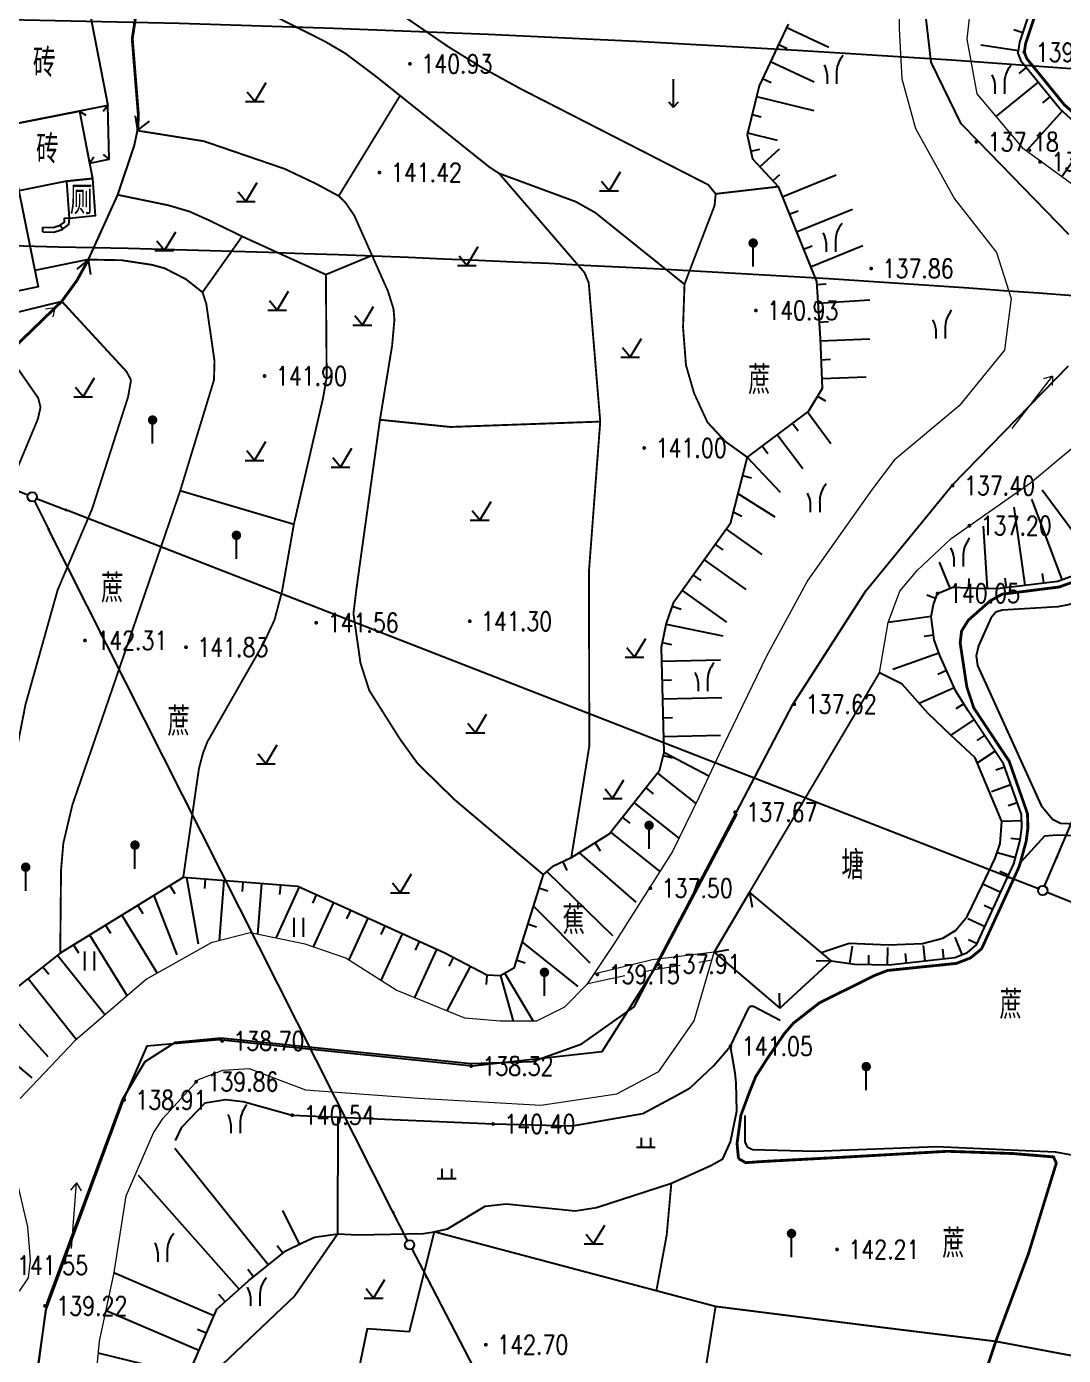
# Model space of a CAD drawing. Extents: x 529262 to 576451, y 2694391 to 2717535.
# Drawn here: x 567297.4 to 567352.4, y 2709343.5 to 2709414 of the extents above; entities that cross this region are included whole.
import ezdxf
from ezdxf.enums import TextEntityAlignment as Align
from ezdxf.xclip import XClip

# ---------------------------------------------------------------- set-up
doc = ezdxf.new("R2010")
doc.units = 0
doc.header["$XCLIPFRAME"] = 0
doc.linetypes.add('X3', pattern=[5, 4, -1])
doc.linetypes.add('X5', pattern=[3, 2, -1])
for name, color, linetype in [('DLDW', 8, 'Continuous'), ('DLSS', 4, 'Continuous'), ('DMTZ', 8, 'Continuous'), ('GCD', 8, 'Continuous'), ('GXYZ', 8, 'Continuous'), ('JMD', 8, 'Continuous'), ('PP-COM', 7, 'Continuous'), ('RD-中线', 40, 'Continuous'), ('RD-红线', 7, 'Continuous'), ('ZBTZ', 8, 'Continuous'), ('ZJ', 7, 'Continuous'), ('污水管径标注_W10-', 202, 'Continuous'), ('路名', 7, 'Continuous')]:
    doc.layers.add(name, color=color, linetype=linetype)
doc.layers.add('SXSS', color=5, linetype='Continuous', lineweight=0)
doc.styles.add('HZ', font='rs.shx', dxfattribs={"width": 0.8, "bigfont": 'hztxt.shx'})
doc.styles.add('宋体', font='', dxfattribs={"width": 0.75})
doc.styles.get('宋体').set_extended_font_data('SimSun')
doc.linetypes.add('10421', pattern='A,2,[150,AAA.SHX,S=0.5,R=0,X=0,Y=0.5],1e-11', length=2)
doc.linetypes.add('10422', pattern='A,0.75,[150,AAA.SHX,S=0.5,R=0,X=0,Y=0.5],1.5,[177,AAA.SHX,S=1,R=0,X=0,Y=0.4],0.75', length=3)
doc.linetypes.add('1161', pattern='A,0,[149,AAA.SHX,S=0.15,R=0,X=0,Y=0],-1.6', length=1.6)
doc.linetypes.add('842', pattern='A,1.6,[150,AAA.SHX,S=0.8,R=0,X=0,Y=0],1e-11', length=1.6)
doc.linetypes.add('8462', pattern='A,2,[157,AAA.SHX,S=1,R=0,X=0,Y=0.5],1e-09', length=2)

# ---------------------------------------------------------------- blocks, each defined once
blk = doc.blocks.new('A$C19FD0107')
at = {"layer": 'RD-中线', "color": 8, "linetype": 'Continuous'}
blk.add_lwpolyline([(-3086.581, 14893.647), (-3108.229, 14899.635, 0.000046), (-3108.317, 14899.659), (-3236.522, 14935.098, 0.007364), (-3240.798, 14936.212), (-3481.528, 14995.181, 0.065736), (-3741.789, 15023.648), (-4056.288, 15016.622, -0.003768), (-4058.096, 15016.595), (-4121.61, 15016.134, 0.002785), (-4122.947, 15016.117), (-4376.617, 15011.447), (-4572.915, 15005.069)], format="xyb", dxfattribs=at)
at = {"layer": 'RD-中线', "color": 8, "linetype": 'Continuous', "flags": 128}
for points in [[(-4490.734, 14139.438, 0), (-4490.29, 14139.417)], [(-3818.251, 14086.168, 0), (-3817.74, 14086.169)]]:
    blk.add_lwpolyline(points, format="xyb", dxfattribs=at)
at = {"layer": 'RD-红线', "color": 8}
for points in [[(-3506.428, 15013.223, 0.051126), (-3711.599, 15035.867)], [(-3589.616, 15003.329, 0.03012), (-3708.238, 15011.834)]]:
    blk.add_lwpolyline(points, format="xyb", dxfattribs=at)
blk = doc.blocks.new('gc123')
at = {"color": 8}
for p, q in [((0, 0), (1.2, 2)), ((-1, 0), (1, 0)), ((0, 0), (-0.8, 1))]:
    blk.add_line(p, q, dxfattribs=at)
blk = doc.blocks.new('gc246')
at = {"color": 8}
for p, q in [((-0.5, 1), (-0.5, 0)), ((0.5, 1), (0.5, 0))]:
    blk.add_line(p, q, dxfattribs=at)
for centre, radius, start, end in [((3.4, 1.11), 2.91, 139.3312, 182.0887), ((-2.94, 0.81), 2.45, 4.3743, 29.0242)]:
    blk.add_arc(centre, radius, start, end, dxfattribs=at)
blk = doc.blocks.new('gc165')
at = {"color": 8}
blk.add_line((0, 0), (0, 2), dxfattribs=at)
at = {"color": 8, "const_width": 0.5}
blk.add_lwpolyline([(-0.25, 2.5, 1), (0.25, 2.5, 1)], format="xyb", close=True, dxfattribs=at)
blk = doc.blocks.new('gc013c')
at = {"linetype": 'Continuous'}
blk.add_line((0.5, 0), (4, 0), dxfattribs=at)
at = {"linetype": 'Continuous', "const_width": 0.15, "flags": 128}
blk.add_lwpolyline([(3.775, 0, 1), (3.925, 0, 1)], format="xyb", close=True, dxfattribs=at)
blk = doc.blocks.new('gc170')
at = {"color": 8, "linetype": 'Continuous'}
blk.add_circle((0, 0), 0.5, dxfattribs=at)
blk = doc.blocks.new('gc086')
at = {"color": 8}
for p, q in [((0, 0), (7, 0)), ((7, 0), (6.18, 0.57)), ((7, 0), (6.18, -0.57))]:
    blk.add_line(p, q, dxfattribs=at)
blk = doc.blocks.new('gc119')
at = {"color": 8}
for p, q in [((-1, 0), (1, 0)), ((-0.5, 1), (-0.5, 0)), ((0.5, 1), (0.5, 0))]:
    blk.add_line(p, q, dxfattribs=at)
blk = doc.blocks.new('gc120')
at = {"color": 8}
for p, q in [((0, 0), (0, 3)), ((-0.5, 0.6), (0, 0)), ((0, 0), (0.5, 0.6))]:
    blk.add_line(p, q, dxfattribs=at)
blk = doc.blocks.new('GC200')
at = {"linetype": 'Continuous', "const_width": 0.2, "flags": 128}
blk.add_lwpolyline([(-0.1, 0, 1), (0.1, 0, 1)], format="xyb", close=True, dxfattribs=at)
blk = doc.blocks.new('gc037')
for p, q in [((0, 0), (-1.39, 0.8)), ((-1.39, -0.8), (0, 0))]:
    blk.add_line(p, q)
blk = doc.blocks.new('gc121')
at = {"color": 8}
for p, q in [((-0.5, -1), (-0.5, 1)), ((0.5, -1), (0.5, 1))]:
    blk.add_line(p, q, dxfattribs=at)

msp = doc.modelspace()

# ---------------------------------------------------------------- linework, layer by layer
at = {"color": 8, "linetype": 'Continuous', "flags": 128}
msp.add_lwpolyline([(567335.041, 2709372.224), (567330.759, 2709364.131), (567327.882, 2709359.588), (567321.035, 2709358.84), (567307.584, 2709360.223), (567303.752, 2709359.893), (567302.509, 2709357.028), (567298.39, 2709345.867), (567297.592, 2709339.87), (567298.55, 2709328.751), (567300.88, 2709319.227)], dxfattribs=at)
at = {"layer": 'DLDW', "linetype": 'Continuous', "elevation": 142.651, "flags": 128}
msp.add_lwpolyline([(567299.518, 2709405.782), (567300.879, 2709405.929), (567301.01, 2709403.948), (567299.649, 2709403.801)], close=True, dxfattribs=at)
at = {"layer": 'DLSS', "linetype": 'X3', "const_width": 0.15, "elevation": 142.24, "flags": 128}
for points in [[(567335.132, 2709353.926), (567335.056, 2709354.728), (567335.26, 2709356.226), (567335.711, 2709357.448), (567336.044, 2709358.273), (567336.636, 2709359.204), (567337.573, 2709360.571), (567338.049, 2709361.117), (567339.415, 2709362.187), (567342.357, 2709363.647), (567343.036, 2709363.91), (567346.687, 2709364.285), (567347.443, 2709364.578), (567348.025, 2709365.061), (567349.661, 2709368.634), (567350.032, 2709369.461), (567350.388, 2709370.766), (567350.481, 2709371.474), (567350.456, 2709372.235), (567349.484, 2709375.015), (567347.612, 2709377.832), (567347.24, 2709378.952), (567346.888, 2709381.28), (567346.962, 2709381.914), (567347.319, 2709382.491), (567348.491, 2709383.525), (567349.116, 2709383.87), (567352.14, 2709384.252), (567353.05, 2709384.583), (567353.931, 2709385.313), (567357.811, 2709388.701), (567358.804, 2709389.688), (567360.071, 2709392.096), (567360.873, 2709394.167), (567361.215, 2709395.321), (567361.227, 2709399.136), (567361.158, 2709400.323), (567360.804, 2709401.26), (567359.15, 2709404.586), (567358.589, 2709405.211), (567357.838, 2709405.835), (567353.313, 2709409.026), (567352.405, 2709409.839), (567350.429, 2709412.271), (567350.29, 2709412.618), (567350.36, 2709413.082), (567352.167, 2709418.511)], [(567335.132, 2709353.926), (567335.518, 2709353.714), (567336.456, 2709353.778), (567340.849, 2709354.012), (567346.199, 2709354.317), (567349.69, 2709354.198), (567351.838, 2709354.019), (567351.987, 2709353.691), (567350.511, 2709348.89), (567348.777, 2709344.234), (567347.426, 2709340.191), (567347.323, 2709338.699), (567347.47, 2709336.844), (567347.567, 2709336.56), (567351.448, 2709335.011), (567351.484, 2709334.649), (567351.832, 2709334.194), (567352.18, 2709333.272), (567351.678, 2709332.617), (567346.412, 2709328.934), (567346.2, 2709328.729), (567343.194, 2709321.194), (567342.297, 2709319.189), (567342.041, 2709318.273), (567341.974, 2709316.956), (567342.106, 2709313.714), (567342.339, 2709312.331), (567342.216, 2709311.591), (567341.694, 2709310.098), (567339.788, 2709306.903), (567337.744, 2709303.054), (567337.41, 2709302.454), (567336.764, 2709302.008), (567334.544, 2709299.275), (567332.073, 2709298.204), (567330.03, 2709297.377), (567329.683, 2709297.051), (567326.99, 2709294.1), (567326.043, 2709292.923), (567325.551, 2709291.978), (567325.413, 2709291.23), (567324.822, 2709288.709), (567324.72, 2709287.054), (567325.134, 2709284.437), (567327.045, 2709281.857), (567328.173, 2709280.977)]]:
    msp.add_lwpolyline(points, dxfattribs=at)
at = {"layer": 'DMTZ'}
for p, q in [((567337.689, 2709413.937, 143.906), (567339.931, 2709412.88, 143.906)), ((567349.975, 2709412.689, 142.24), (567347.98, 2709412.99, 142.24)), ((567336.837, 2709412.127, 143.906), (567339.142, 2709411.041, 143.906)), ((567351.017, 2709411.036, 142.24), (567348.789, 2709409.226, 142.24)), ((567336.091, 2709410.28, 143.906), (567339.133, 2709409.526, 143.906)), ((567352.298, 2709409.502, 142.24), (567350.402, 2709407.384, 142.24)), ((567353.854, 2709408.251, 142.24), (567352.277, 2709406.014, 142.24)), ((567337.453, 2709404.951, 143.906), (567340.32, 2709406.108, 143.906)), ((567338.202, 2709403.096, 143.906), (567341.178, 2709404.298, 143.906)), ((567338.95, 2709401.242, 143.906), (567341.719, 2709402.359, 143.906)), ((567339.339, 2709399.306, 143.906), (567342.095, 2709399.479, 143.906)), ((567339.463, 2709397.309, 143.906), (567342.095, 2709397.418, 143.906)), ((567339.546, 2709395.311, 143.906), (567341.904, 2709395.409, 143.906)), ((567338.793, 2709393.537, 143.906), (567340.037, 2709391.872, 143.906)), ((567337.191, 2709392.34, 143.906), (567338.54, 2709390.534, 143.906)), ((567353.941, 2709385.75, 142.24), (567351.239, 2709389.395, 142.24)), ((567352.3, 2709384.653, 142.24), (567350.68, 2709388.907, 142.24)), ((567350.329, 2709384.348, 142.24), (567349.749, 2709388.488, 142.24)), ((567334.48, 2709387.323, 143.906), (567336.364, 2709385.976, 143.906)), ((567348.339, 2709384.179, 142.24), (567348.119, 2709387.487, 142.24)), ((567333.316, 2709385.696, 143.906), (567335.529, 2709384.114, 143.906)), ((567346.353, 2709384.182, 142.24), (567345.793, 2709385.562, 142.24)), ((567332.153, 2709384.069, 143.906), (567334.496, 2709382.393, 143.906)), ((567331.293, 2709382.287, 143.906), (567334.309, 2709381.667, 143.906)), ((567345.342, 2709382.682, 142.24), (567343.07, 2709382.373, 142.24)), ((567331.056, 2709380.313, 143.906), (567334.172, 2709380.392, 143.906)), ((567345.761, 2709380.736, 142.24), (567343.318, 2709379.878, 142.24)), ((567346.569, 2709378.907, 142.24), (567344.716, 2709378.077, 142.24)), ((567331.107, 2709378.313, 143.906), (567334.247, 2709378.393, 143.906)), ((567347.634, 2709377.217, 142.24), (567346.401, 2709376.398, 142.24)), ((567331.158, 2709376.314, 143.906), (567334.174, 2709376.391, 143.906)), ((567348.74, 2709375.551, 142.24), (567347.808, 2709374.932, 142.24)), ((567330.845, 2709374.375, 143.906), (567332.869, 2709372.764, 143.906)), ((567349.583, 2709373.754, 142.24), (567348.552, 2709373.393, 142.24)), ((567329.599, 2709372.811, 143.906), (567331.972, 2709370.922, 143.906)), ((567350.146, 2709371.848, 142.24), (567349.096, 2709371.813, 142.24)), ((567328.354, 2709371.246, 143.906), (567330.965, 2709369.167, 143.906)), ((567326.689, 2709370.148, 143.906), (567329.692, 2709367.541, 143.906)), ((567349.814, 2709369.888, 142.24), (567348.85, 2709370.151, 142.24)), ((567307.849, 2709368.677, 143.906), (567307.599, 2709365.489, 143.906)), ((567309.843, 2709368.521, 143.906), (567309.631, 2709365.822, 143.906)), ((567311.83, 2709368.341, 143.906), (567310.595, 2709365.627, 143.906)), ((567349.038, 2709368.049, 142.24), (567348.129, 2709368.465, 142.24)), ((567313.651, 2709367.513, 143.906), (567312.583, 2709365.165, 143.906)), ((567302.423, 2709366.839, 143.906), (567304.311, 2709363.77, 143.906)), ((567315.471, 2709366.685, 143.906), (567314.465, 2709364.472, 143.906)), ((567348.206, 2709366.23, 142.24), (567347.296, 2709366.647, 142.24)), ((567300.72, 2709365.792, 143.906), (567302.709, 2709362.556, 143.906)), ((567317.292, 2709365.856, 143.906), (567316.167, 2709363.385, 143.906)), ((567323.649, 2709365.422, 143.906), (567326.617, 2709363.062, 143.906)), ((567346.993, 2709364.749, 142.24), (567346.631, 2709365.681, 142.24)), ((567299.028, 2709364.727, 143.906), (567301.541, 2709361.548, 143.906)), ((567319.112, 2709365.028, 143.906), (567317.948, 2709362.469, 143.906)), ((567345.03, 2709364.427, 142.24), (567344.941, 2709365.239, 142.24)), ((567320.897, 2709364.127, 143.906), (567319.667, 2709361.768, 143.906)), ((567297.459, 2709363.487, 143.906), (567300.025, 2709360.24, 143.906)), ((567322.745, 2709363.756, 143.906), (567324.238, 2709361.227, 143.906)), ((567310.199, 2709348.287), (567305.24, 2709354.458)), ((567308.661, 2709347.01), (567303.309, 2709353.041)), ((567311.852, 2709349.392), (567310.973, 2709351.18)), ((567307.305, 2709345.581), (567302.046, 2709347.847)), ((567306.513, 2709343.744), (567301.606, 2709345.859)), ((567306.022, 2709342.431), (567301.182, 2709343.609))]:
    msp.add_line(p, q, dxfattribs=at)
at = {"layer": 'DMTZ', "linetype": 'Continuous'}
for p, q in [((567350.211, 2709413.657, 142.24), (567349.737, 2709413.815, 142.24)), ((567337.263, 2709413.032, 143.906), (567337.715, 2709412.819, 143.906)), ((567350.386, 2709411.812, 142.24), (567349.998, 2709411.497, 142.24)), ((567336.411, 2709411.223, 143.906), (567336.863, 2709411.01, 143.906)), ((567351.648, 2709410.26, 142.24), (567351.26, 2709409.944, 142.24)), ((567335.851, 2709409.309, 143.906), (567336.336, 2709409.189, 143.906)), ((567335.61, 2709408.339, 143.906), (567337.189, 2709407.948, 143.906)), ((567335.779, 2709407.364, 143.906), (567336.267, 2709407.474, 143.906)), ((567336.272, 2709406.532, 143.906), (567337.307, 2709407.488, 143.906)), ((567336.951, 2709405.797, 143.906), (567337.318, 2709406.137, 143.906)), ((567337.827, 2709404.024, 143.906), (567338.291, 2709404.211, 143.906)), ((567338.576, 2709402.169, 143.906), (567339.04, 2709402.356, 143.906)), ((567339.276, 2709400.304, 143.906), (567339.775, 2709400.335, 143.906)), ((567339.402, 2709398.308, 143.906), (567339.901, 2709398.339, 143.906)), ((567339.504, 2709396.31, 143.906), (567340.004, 2709396.331, 143.906)), ((567339.326, 2709394.379, 143.906), (567339.754, 2709394.121, 143.906)), ((567337.992, 2709392.939, 143.906), (567338.291, 2709392.538, 143.906)), ((567336.39, 2709391.742, 143.906), (567336.689, 2709391.341, 143.906)), ((567335.589, 2709391.143, 143.906), (567337.337, 2709389.286, 143.906)), ((567335.341, 2709390.174, 143.906), (567335.825, 2709390.05, 143.906)), ((567335.093, 2709389.206, 143.906), (567337.062, 2709387.98, 143.906)), ((567334.845, 2709388.237, 143.906), (567335.315, 2709388.004, 143.906)), ((567333.898, 2709386.509, 143.906), (567334.305, 2709386.218, 143.906)), ((567332.735, 2709384.882, 143.906), (567333.142, 2709384.591, 143.906)), ((567347.34, 2709384.21, 142.24), (567347.361, 2709384.709, 142.24)), ((567349.337, 2709384.223, 142.24), (567349.274, 2709384.719, 142.24)), ((567351.321, 2709384.473, 142.24), (567351.258, 2709384.97, 142.24)), ((567345.588, 2709383.647, 142.24), (567345.121, 2709383.824, 142.24)), ((567331.614, 2709383.233, 143.906), (567332.087, 2709383.07, 143.906)), ((567345.477, 2709381.691, 142.24), (567344.982, 2709381.624, 142.24)), ((567331.092, 2709381.307, 143.906), (567331.581, 2709381.206, 143.906)), ((567346.16, 2709379.82, 142.24), (567345.704, 2709379.616, 142.24)), ((567331.082, 2709379.313, 143.906), (567331.582, 2709379.326, 143.906)), ((567347.085, 2709378.053, 142.24), (567346.665, 2709377.781, 142.24)), ((567331.133, 2709377.314, 143.906), (567331.633, 2709377.326, 143.906)), ((567348.187, 2709376.384, 142.24), (567347.771, 2709376.107, 142.24)), ((567331.141, 2709375.319, 143.906), (567331.626, 2709375.197, 143.906)), ((567349.253, 2709374.698, 142.24), (567348.781, 2709374.533, 142.24)), ((567330.222, 2709373.593, 143.906), (567330.613, 2709373.282, 143.906)), ((567349.913, 2709372.81, 142.24), (567349.441, 2709372.645, 142.24)), ((567328.977, 2709372.028, 143.906), (567329.368, 2709371.717, 143.906)), ((567350.074, 2709370.854, 142.24), (567349.578, 2709370.919, 142.24)), ((567327.534, 2709370.683, 143.906), (567327.801, 2709370.261, 143.906)), ((567325.814, 2709369.668, 143.906), (567326.026, 2709369.215, 143.906)), ((567305.855, 2709368.834, 143.906), (567306.488, 2709365.316, 143.906)), ((567324.961, 2709369.161, 143.906), (567328.446, 2709365.772, 143.906)), ((567349.453, 2709368.959, 142.24), (567348.997, 2709369.163, 142.24)), ((567304.979, 2709368.411, 143.906), (567305.241, 2709367.985, 143.906)), ((567306.852, 2709368.756, 143.906), (567306.813, 2709368.257, 143.906)), ((567308.846, 2709368.599, 143.906), (567308.807, 2709368.101, 143.906)), ((567310.84, 2709368.443, 143.906), (567310.8, 2709367.944, 143.906)), ((567324.545, 2709368.285, 143.906), (567325.022, 2709368.136, 143.906)), ((567303.275, 2709367.363, 143.906), (567303.537, 2709366.937, 143.906)), ((567304.127, 2709367.887, 143.906), (567305.341, 2709364.743, 143.906)), ((567312.741, 2709367.927, 143.906), (567312.534, 2709367.472, 143.906)), ((567314.561, 2709367.099, 143.906), (567314.354, 2709366.644, 143.906)), ((567324.246, 2709367.331, 143.906), (567327.247, 2709364.322, 143.906)), ((567348.622, 2709367.139, 142.24), (567348.167, 2709367.348, 142.24)), ((567301.571, 2709366.316, 143.906), (567301.833, 2709365.89, 143.906)), ((567316.381, 2709366.27, 143.906), (567316.174, 2709365.815, 143.906)), ((567323.948, 2709366.376, 143.906), (567324.425, 2709366.227, 143.906)), ((567299.868, 2709365.268, 143.906), (567300.13, 2709364.842, 143.906)), ((567318.202, 2709365.442, 143.906), (567317.995, 2709364.987, 143.906)), ((567347.789, 2709365.321, 142.24), (567347.335, 2709365.529, 142.24)), ((567320.01, 2709364.589, 143.906), (567319.779, 2709364.146, 143.906)), ((567341.045, 2709364.272, 142.24), (567341.176, 2709365.196, 142.24)), ((567342.042, 2709364.229, 142.24), (567342.048, 2709364.729, 142.24)), ((567343.042, 2709364.217, 142.24), (567343.053, 2709365.134, 142.24)), ((567344.036, 2709364.317, 142.24), (567343.982, 2709364.814, 142.24)), ((567346.024, 2709364.536, 142.24), (567345.97, 2709365.033, 142.24)), ((567298.243, 2709364.107, 143.906), (567298.553, 2709363.715, 143.906)), ((567323.35, 2709364.468, 143.906), (567323.827, 2709364.318, 143.906)), ((567321.784, 2709363.666, 143.906), (567321.752, 2709363.167, 143.906)), ((567295.89, 2709362.247, 143.906), (567298.513, 2709359.347, 143.906)), ((567294.464, 2709360.906, 143.906), (567297.655, 2709358.211, 143.906)), ((567310.978, 2709348.914), (567310.665, 2709349.303)), ((567309.419, 2709347.661), (567309.106, 2709348.051)), ((567307.913, 2709346.346), (567307.581, 2709346.72)), ((567306.909, 2709344.663), (567306.45, 2709344.861))]:
    msp.add_line(p, q, dxfattribs=at)
at = {"layer": 'DMTZ', "linetype": 'Continuous', "flags": 128}
for points, elevation in [([(567353.112, 2709408.773), (567352.171, 2709409.616), (567350.148, 2709412.106), (567349.958, 2709412.579), (567350.045, 2709413.157), (567352.012, 2709419.043)], 142.24), ([(567337.768, 2709414.103), (567336.23, 2709410.84), (567335.584, 2709408.232), (567335.869, 2709406.968), (567337.236, 2709405.489), (567339.267, 2709400.458), (567339.458, 2709397.427), (567339.568, 2709394.78), (567338.839, 2709393.572), (567335.589, 2709391.143), (567334.684, 2709387.608), (567331.668, 2709383.391), (567331.302, 2709382.329), (567331.038, 2709381.044), (567331.18, 2709375.472), (567330.932, 2709374.485), (567328.286, 2709371.16), (567326.262, 2709369.877), (567325.256, 2709369.406), (567324.77, 2709369.002), (567323.214, 2709364.033), (567322.513, 2709363.619), (567321.781, 2709363.666), (567319.563, 2709364.823), (567311.767, 2709368.37), (567305.688, 2709368.847), (567299.166, 2709364.836), (567294.562, 2709361.197)], 143.906), ([(567340.054, 2709364.413), (567341.287, 2709364.238), (567343.126, 2709364.217), (567346.611, 2709364.601), (567347.277, 2709364.859), (567347.762, 2709365.262), (567349.367, 2709368.767), (567349.728, 2709369.57), (567350.071, 2709370.829), (567350.158, 2709371.49), (567350.135, 2709372.175), (567349.193, 2709374.87), (567347.319, 2709377.69), (567346.652, 2709378.723), (567345.802, 2709380.619), (567345.51, 2709381.451), (567345.341, 2709382.693), (567345.466, 2709383.324), (567345.689, 2709383.912), (567346.507, 2709384.244), (567348.105, 2709384.178), (567349.014, 2709384.182), (567352.064, 2709384.567), (567352.887, 2709384.867)], 142.24)]:
    msp.add_lwpolyline(points, dxfattribs=dict(at, elevation=elevation))
at = {"layer": 'DMTZ', "linetype": '10422', "flags": 128}
for points, elevation in [([(567354.315, 2709383.749), (567352.612, 2709383.304), (567352.063, 2709383.207), (567349.111, 2709383.03), (567348.787, 2709382.917), (567348.52, 2709382.607), (567347.868, 2709381.137), (567347.744, 2709380.595), (567347.807, 2709380.091), (567351.181, 2709372.668), (567351.784, 2709371.93), (567352.213, 2709371.728), (567355.971, 2709371.561), (567358.333, 2709371.479), (567361.266, 2709371.44), (567362.134, 2709371.304), (567364.998, 2709370.693)], 141.965), ([(567339.509, 2709364.871), (567341.008, 2709365.363), (567343.079, 2709365.269), (567344.899, 2709365.346), (567345.975, 2709365.628), (567346.641, 2709366.038), (567347.256, 2709366.781), (567348.06, 2709368.409), (567348.737, 2709369.872), (567349.011, 2709370.641), (567349.096, 2709371.813), (567347.687, 2709375.183), (567346.401, 2709376.398), (567345.182, 2709377.55), (567343.812, 2709379.099), (567342.608, 2709379.703)], 138.531), ([(567345.641, 2709354.571), (567351.922, 2709354.282), (567356.889, 2709353.376), (567358.067, 2709353.352), (567358.607, 2709353.72), (567361.323, 2709356.398)], 142.347)]:
    msp.add_lwpolyline(points, dxfattribs=dict(at, elevation=elevation))
at = {"layer": 'DMTZ', "linetype": '10421', "flags": 128}
for points, elevation in [([(567364.998, 2709370.037), (567362.017, 2709370.674), (567361.212, 2709370.8), (567358.317, 2709370.838), (567355.946, 2709370.921), (567352.057, 2709371.093), (567351.351, 2709371.04), (567350.079, 2709369.634)], 141.965), ([(567331.572, 2709352.629), (567333.664, 2709353.562), (567334.307, 2709353.914), (567334.706, 2709354.82), (567335.041, 2709356.444), (567335.004, 2709357.941), (567334.949, 2709358.464), (567334.707, 2709359.892), (567335.676, 2709361.928), (567335.753, 2709362.012), (567335.921, 2709362.02), (567337.337, 2709361.265)], 142.24), ([(567335.477, 2709356.21), (567335.46, 2709354.819), (567335.596, 2709354.557), (567335.884, 2709354.421), (567339.18, 2709354.328), (567345.641, 2709354.571)], 142.347), ([(567326.468, 2709351.153), (567327.603, 2709351.331), (567331.572, 2709352.629)], 142.347)]:
    msp.add_lwpolyline(points, dxfattribs=dict(at, elevation=elevation))
for points in [[(567305.283, 2709354.89), (567305.608, 2709355.605), (567306.851, 2709356.886), (567307.925, 2709357.06), (567308.87, 2709356.964), (567311.47, 2709356.234), (567322.117, 2709355.767), (567326.338, 2709355.676), (567330.058, 2709356.325), (567331.776, 2709357.249), (567332.564, 2709357.69), (567333.817, 2709358.875), (567334.707, 2709359.892)], [(567312.024, 2709349.476), (567312.645, 2709349.76), (567313.893, 2709349.941), (567314.946, 2709349.882), (567318.425, 2709349.962), (567318.995, 2709350.051), (567319.694, 2709350.203), (567321.695, 2709351.401), (567322.815, 2709351.531), (567326.468, 2709351.153)]]:
    msp.add_lwpolyline(points, dxfattribs=at)
at = {"layer": 'DMTZ', "linetype": 'Continuous', "flags": 128}
msp.add_lwpolyline([(567306.118, 2709342.826), (567307.463, 2709345.947), (567309.15, 2709347.444), (567311.132, 2709349.037), (567312.024, 2709349.476)], dxfattribs=at)
at = {"layer": 'GXYZ', "linetype": 'Continuous'}
for p, q in [((567352.048, 2709369.991), (567362.278, 2709394.181)), ((567349.405, 2709368.875), (567299.543, 2709388.311)), ((567316.791, 2709351.144), (567298.58, 2709387.251)), ((567318.615, 2709347.584), (567338.597, 2709309.169))]:
    msp.add_line(p, q, dxfattribs=at)
at = {"layer": 'JMD', "linetype": 'Continuous'}
for p, q in [((567301.687, 2709409.79), (567301.436, 2709409.478)), ((567300.183, 2709409.497), (567300.515, 2709409.273)), ((567300.72, 2709406.743), (567300.943, 2709407.074)), ((567301.763, 2709406.946), (567301.451, 2709407.196)), ((567298.237, 2709403.089), (567298.242, 2709403.339)), ((567299.301, 2709403.238, 142.651), (567299.152, 2709403.439, 142.651)), ((567299.649, 2709403.801), (567299.399, 2709403.818)), ((567335.717, 2709368.064), (567335.851, 2709367.275)), ((567333.837, 2709364.889), (567334.626, 2709365.02)), ((567340.054, 2709364.413), (567339.255, 2709364.396)), ((567337.326, 2709361.911), (567337.311, 2709362.711))]:
    msp.add_line(p, q, dxfattribs=at)
at = {"layer": 'JMD', "linetype": 'Continuous', "flags": 128}
for points, elevation in [([(567296.312, 2709408.742), (567295.073, 2709414.927), (567300.493, 2709416.008), (567301.687, 2709409.79)], 141.836), ([(567300.72, 2709406.743), (567301.763, 2709406.946), (567301.687, 2709409.79), (567300.183, 2709409.497)], 141.399), ([(567300.879, 2709405.929), (567299.518, 2709405.782), (567296.97, 2709405.269), (567296.513, 2709407.539), (567296.312, 2709408.742), (567300.183, 2709409.497)], 142.464), ([(567288.555, 2709405.889), (567296.513, 2709407.539), (567297.997, 2709400.167), (567290.039, 2709398.517)], 142.928), ([(567337.326, 2709361.911), (567340.054, 2709364.413), (567335.717, 2709368.064), (567333.837, 2709364.889)], 141.295)]:
    msp.add_lwpolyline(points, close=True, dxfattribs=dict(at, elevation=elevation))
at = {"layer": 'JMD', "linetype": 'Continuous', "elevation": 142.651, "flags": 128}
for points in [[(567298.237, 2709403.089), (567298.834, 2709403.077), (567299.276, 2709403.219), (567299.626, 2709403.479), (567299.649, 2709403.801)], [(567298.242, 2709403.339), (567298.797, 2709403.327), (567299.16, 2709403.445), (567299.385, 2709403.611), (567299.399, 2709403.818)]]:
    msp.add_lwpolyline(points, dxfattribs=at)
at = {"layer": 'SXSS', "color": 8, "linetype": 'Continuous', "const_width": 0.15, "elevation": 142.714, "flags": 128}
for points in [[(567303.27, 2709408.461), (567303.31, 2709409.277), (567302.985, 2709413.329), (567303.181, 2709414.628), (567303.768, 2709416.753), (567305.886, 2709424.952), (567305.746, 2709427.917)], [(567286.359, 2709391.786), (567290.451, 2709392.751), (567292.217, 2709393.383), (567293.231, 2709393.939), (567296.369, 2709396.619), (567299.246, 2709399.405), (567300.052, 2709400.516), (567300.659, 2709401.62)]]:
    msp.add_lwpolyline(points, dxfattribs=at)
at = {"layer": 'SXSS', "color": 8, "linetype": 'Continuous', "flags": 128}
for points, elevation in [([(567343.143, 2709419.254), (567343.447, 2709417.823), (567343.649, 2709416.234), (567343.649, 2709413.866), (567343.795, 2709411.204), (567344.523, 2709408.578), (567346.593, 2709404.845), (567348.808, 2709401.999), (567349.6, 2709399.548), (567349.242, 2709396.814), (567346.826, 2709393.864), (567343.395, 2709390.988), (567342.185, 2709389.395), (567338.802, 2709384.614), (567336.626, 2709380.584), (567334.084, 2709375.349)], 136.965), ([(567342.608, 2709379.703), (567343.07, 2709382.373), (567343.685, 2709384.036), (567344.614, 2709385.129), (567346.417, 2709386.822), (567350.625, 2709389.772), (567354.677, 2709393.18), (567356.767, 2709395.465), (567357.482, 2709398.281), (567357.496, 2709400.6), (567356.684, 2709402.283), (567354.157, 2709404.641), (567350.245, 2709407.499), (567347.796, 2709410.405), (567347.261, 2709413.31), (567347.72, 2709417.44), (567348.126, 2709419.386)], 138.531)]:
    msp.add_lwpolyline(points, dxfattribs=dict(at, elevation=elevation))
at = {"layer": 'SXSS', "color": 8, "linetype": '8462', "const_width": 0.1, "elevation": 140.02, "flags": 128}
msp.add_lwpolyline([(567335.717, 2709368.064), (567342.608, 2709379.703)], dxfattribs=at)
at = {"layer": 'SXSS', "color": 8, "linetype": 'Continuous', "flags": 128}
for points in [[(567334.084, 2709375.349), (567333.043, 2709373.121), (567331.632, 2709370.224), (567328.58, 2709365.386), (567327.094, 2709363.158), (567325.905, 2709361.969), (567324.419, 2709361.227), (567322.487, 2709361.227), (567320.629, 2709361.375), (567316.988, 2709362.861), (567314.313, 2709364.569), (567312.158, 2709365.311), (567309.242, 2709365.9), (567307.162, 2709365.38), (567303.744, 2709363.449), (567299.944, 2709360.17), (567297.046, 2709357.125)], [(567302.032, 2709347.892), (567302.656, 2709351.957), (567304.118, 2709355.298), (567304.627, 2709356.082), (567306.501, 2709358.128), (567307.783, 2709358.629), (567309.181, 2709358.71), (567312.171, 2709357.585), (567318.169, 2709357.134), (567324.652, 2709356.762), (567328.676, 2709357.358), (567330.911, 2709358.549), (567332.774, 2709361.231), (567333.837, 2709364.889)], [(567296.408, 2709354.679), (567297.435, 2709350.311), (567297.566, 2709348.559), (567297.463, 2709347.61), (567296.983, 2709346.895)], [(567313.034, 2709286.901), (567314.978, 2709289.978), (567317.08, 2709293.511), (567317.663, 2709295.419), (567317.678, 2709297.845), (567317.138, 2709299.375), (567316.257, 2709300.684), (567312.808, 2709304.971), (567308.846, 2709310.649), (567306.628, 2709314.075), (567304.713, 2709317.986), (567303.335, 2709321.097), (567301.683, 2709325.386), (567300.878, 2709328.744), (567300.192, 2709333.951), (567300.782, 2709339.328), (567301.242, 2709344.247), (567302.032, 2709347.892)]]:
    msp.add_lwpolyline(points, dxfattribs=at)
at = {"layer": 'SXSS', "color": 8, "linetype": '842', "flags": 128}
msp.add_lwpolyline([(567333.837, 2709364.889), (567330.548, 2709364.48), (567327.462, 2709363.71)], dxfattribs=at)
at = {"layer": 'SXSS', "color": 8, "linetype": 'X5', "flags": 128}
msp.add_lwpolyline([(567327.14, 2709363.227), (567330.492, 2709363.925), (567333.716, 2709364.473)], dxfattribs=at)
at = {"layer": 'ZBTZ', "linetype": 'Continuous', "const_width": 0.1, "flags": 128}
for points, elevation in [([(567335.589, 2709391.143), (567334.442, 2709391.966), (567333.487, 2709392.987), (567332.777, 2709394.531), (567332.348, 2709396.017), (567332.192, 2709398.032), (567332.27, 2709400.308), (567332.628, 2709401.263), (567333.862, 2709404.477), (567333.923, 2709405.107), (567333.529, 2709405.587), (567323.567, 2709410.686), (567321.5, 2709411.825), (567319.743, 2709412.912), (567316.018, 2709415.467), (567314.574, 2709416.657), (567313.4, 2709418.068), (567311.399, 2709420.94), (567311.218, 2709421.398), (567311.2, 2709422.042), (567311.516, 2709422.857)], 140.571), ([(567303.768, 2709416.753), (567303.768, 2709416.753), (567306.173, 2709416.308), (567307.794, 2709415.782), (567309.195, 2709415.208), (567313.226, 2709413.179), (567314.301, 2709412.546), (567315.955, 2709411.3), (567321.936, 2709406.517), (567322.434, 2709406.194), (567326.511, 2709404.687), (567327.539, 2709404.108), (567332.27, 2709400.308)], 142.445), ([(567317.186, 2709410.315), (567313.931, 2709404.994)], 141.607), ([(567303.27, 2709408.461), (567306.786, 2709407.9), (567311.076, 2709406.43), (567312.729, 2709405.644), (567313.931, 2709404.994), (567314.306, 2709404.619), (567314.761, 2709403.953), (567316.549, 2709399.929), (567316.84, 2709398.997)], 141.614), ([(567322.434, 2709406.194), (567326.968, 2709400.926), (567327.19, 2709400.394), (567327.801, 2709393.026), (567327.202, 2709385.078), (567327.222, 2709375.816), (567327.222, 2709375.816), (567327.222, 2709375.816), (567327.222, 2709375.816), (567326.262, 2709369.877)], 141.486), ([(567333.923, 2709405.107), (567337.236, 2709405.489)], 141.013), ([(567308.811, 2709402.85), (567307.037, 2709403.714), (567306.018, 2709404.169), (567304.902, 2709404.5), (567302.211, 2709405.056)], 142.225), ([(567299.166, 2709364.836), (567299.208, 2709369.241), (567299.329, 2709370.656), (567299.806, 2709372.683), (567301.885, 2709378.725), (567305.528, 2709389.359), (567307.318, 2709395.231), (567307.347, 2709396.24), (567306.907, 2709399.29), (567306.71, 2709399.885), (567308.811, 2709402.85), (567313.252, 2709400.824)], 142.559), ([(567306.71, 2709399.885), (567305.834, 2709400.575), (567304.718, 2709401.152), (567304.044, 2709401.339), (567302.426, 2709401.586), (567300.659, 2709401.62)], 142.362), ([(567313.252, 2709400.824), (567315.655, 2709401.821)], 142.078), ([(567305.688, 2709368.847), (567306.52, 2709374.62), (567306.734, 2709375.433), (567306.966, 2709376.036), (567309.955, 2709381.278), (567310.527, 2709382.501), (567310.926, 2709384.016), (567311.554, 2709387.579), (567313.098, 2709394.257), (567313.294, 2709395.365), (567313.252, 2709400.824)], 142.107), ([(567302.92, 2709395.226), (567302.686, 2709395.671), (567299.246, 2709399.405)], 142.289), ([(567316.84, 2709398.997), (567316.887, 2709398.427), (567316.765, 2709397.062), (567316.12, 2709393.123)], 141.64), ([(567296.369, 2709396.619), (567296.369, 2709396.619), (567297.996, 2709394.281), (567298.121, 2709393.784), (567297.977, 2709393.157), (567296.674, 2709390.029), (567294.462, 2709386.817), (567293.605, 2709385.286), (567292.532, 2709382.904), (567290.492, 2709378.274), (567289.473, 2709375.176), (567288.957, 2709373.4), (567288.528, 2709365.633), (567287.98, 2709363.574), (567283.906, 2709352.797)], 142.239), ([(567302.92, 2709395.226), (567302.92, 2709395.226), (567302.762, 2709394.332), (567300.856, 2709388.394), (567299.028, 2709384.095), (567297.322, 2709378.013), (567294.543, 2709363.728), (567294.562, 2709361.197)], 142.123), ([(567324.77, 2709369.002), (567320.071, 2709372.974), (567318.122, 2709374.88), (567317.178, 2709376.191), (567315.553, 2709378.765), (567315.086, 2709380.222), (567314.714, 2709382.848), (567314.874, 2709384.168), (567316.12, 2709393.123)], 141.758), ([(567316.12, 2709393.123), (567319.858, 2709392.741)], 141.614), ([(567319.858, 2709392.741), (567327.801, 2709393.026)], 141.424), ([(567311.554, 2709387.579), (567305.528, 2709389.359)], 142.202), ([(567331.572, 2709352.629), (567331.326, 2709349.878), (567330.779, 2709346.922)], 142.331), ([(567318.995, 2709350.051), (567333.919, 2709346.088)], 142.922), ([(567332.599, 2709337.687), (567333.348, 2709342.53), (567333.919, 2709346.088)], 142.209), ([(567333.919, 2709346.088), (567342.686, 2709344.983), (567348.777, 2709344.234)], 142.987), ([(567348.777, 2709344.234), (567355.242, 2709343.018), (567358.926, 2709342.4), (567362.322, 2709341.709)], 142.78)]:
    msp.add_lwpolyline(points, dxfattribs=dict(at, elevation=elevation))
at = {"layer": 'ZBTZ', "linetype": '1161', "flags": 128}
for points, elevation in [([(567300.659, 2709401.62), (567302.211, 2709405.056), (567303.098, 2709407.685), (567303.27, 2709408.461)], 142.714), ([(567300.659, 2709401.62), (567297.819, 2709401.048)], 142.445), ([(567299.246, 2709399.405), (567291.171, 2709397.414), (567291.749, 2709395.283)], 142.493), ([(567322.513, 2709363.619), (567323.176, 2709361.227)], 141.638), ([(567313.893, 2709349.941), (567313.912, 2709356.127)], 143.037), ([(567313.893, 2709349.941), (567311.598, 2709346.653), (567305.671, 2709341.016)], 143.037), ([(567318.995, 2709350.051), (567317.676, 2709344.733), (567315.434, 2709344.897), (567314.406, 2709339.891)], 142.922)]:
    msp.add_lwpolyline(points, dxfattribs=dict(at, elevation=elevation))
msp.add_lwpolyline([(567333.554, 2709374.214), (567331.18, 2709375.472)], dxfattribs=at)
at = {"layer": '污水管径标注_W10-'}
for points in [[(567352.644, 2709402.947), (567347.859, 2709407.882), (567346.944, 2709408.826), (567345.358, 2709412.089), (567345.039, 2709414.843), (567345.039, 2709420.42), (567344.803, 2709421.937), (567343.997, 2709423.492), (567342.038, 2709425.002), (567335.957, 2709427.656), (567322.776, 2709433.409), (567319.66, 2709434.768), (567318.427, 2709436.349), (567317.87, 2709438.967), (567318.088, 2709446.56), (567318.21, 2709450.765), (567317.892, 2709452.87), (567316.44, 2709454.728), (567307.644, 2709462.161), (567304.969, 2709465.109), (567303.162, 2709468.678), (567301.895, 2709472.313)], [(567297.569, 2709340.004), (567298.469, 2709346.27), (567302.482, 2709357.093), (567303.668, 2709359.085), (567305.282, 2709360.102), (567307.677, 2709360.329), (567320.934, 2709358.977), (567324.211, 2709359.077), (567326.824, 2709360.018), (567329.597, 2709361.98), (567330.802, 2709364.275), (567335.023, 2709372.312), (567338.017, 2709378.012), (567341.889, 2709384.05), (567346.483, 2709389.668), (567352.634, 2709395.976)]]:
    msp.add_lwpolyline(points, dxfattribs=at)

# ---------------------------------------------------------------- block references
at = {"layer": 'DLSS', "linetype": 'Continuous', "xscale": 0.5000000001429995, "yscale": 0.5000000001429995, "zscale": 0.5000000001429995}
for p, rotation in [((567303.27, 2709408.461, 141.917), 249.1096774901546), ((567300.659, 2709401.62, 142.445), 69.10967749015457)]:
    msp.add_blockref('gc037', p, dxfattribs=dict(at, rotation=rotation))
at = {"layer": 'GCD', "linetype": 'Continuous'}
ref = msp.add_blockref('GC200', (567317.711, 2709412.004, 140.932), dxfattribs=dict(at, xscale=0.5, yscale=0.5, zscale=0.5))
ref.add_attrib('height', '140.93', dxfattribs={"linetype": 'Continuous', "height": 1, "style": 'HZ', "width": 0.8}).set_placement((567318.311, 2709412.004, 140.932), align=Align.MIDDLE_LEFT)
ref = msp.add_blockref('GC200', (567350.29, 2709412.618, 139.669), dxfattribs=dict(at, xscale=0.5, yscale=0.5, zscale=0.5))
ref.add_attrib('height', '139.67', dxfattribs={"linetype": 'Continuous', "height": 1, "style": 'HZ', "width": 0.8}).set_placement((567350.89, 2709412.618, 139.669), align=Align.MIDDLE_LEFT)
ref = msp.add_blockref('GC200', (567347.746, 2709407.868, 137.18), dxfattribs=dict(at, xscale=0.5, yscale=0.5, zscale=0.5))
ref.add_attrib('height', '137.18', dxfattribs={"linetype": 'Continuous', "height": 1, "style": 'HZ', "width": 0.8}).set_placement((567348.346, 2709407.868, 137.18), align=Align.MIDDLE_LEFT)
ref = msp.add_blockref('GC200', (567351.123, 2709406.806, 137.18), dxfattribs=dict(at, xscale=0.5, yscale=0.5, zscale=0.5))
ref.add_attrib('height', '137.18', dxfattribs={"linetype": 'Continuous', "height": 1, "style": 'HZ', "width": 0.8}).set_placement((567351.723, 2709406.806, 137.18), align=Align.MIDDLE_LEFT)
ref = msp.add_blockref('GC200', (567316.095, 2709406.24, 141.42), dxfattribs=dict(at, xscale=0.5, yscale=0.5, zscale=0.5))
ref.add_attrib('height', '141.42', dxfattribs={"linetype": 'Continuous', "height": 1, "style": 'HZ', "width": 0.8}).set_placement((567316.695, 2709406.24, 141.42), align=Align.MIDDLE_LEFT)
ref = msp.add_blockref('GC200', (567342.171, 2709401.147, 137.86), dxfattribs=dict(at, xscale=0.5, yscale=0.5, zscale=0.5))
ref.add_attrib('height', '137.86', dxfattribs={"linetype": 'Continuous', "height": 1, "style": 'HZ', "width": 0.8}).set_placement((567342.771, 2709401.147, 137.86), align=Align.MIDDLE_LEFT)
ref = msp.add_blockref('GC200', (567336.053, 2709398.92, 140.932), dxfattribs=dict(at, xscale=0.5, yscale=0.5, zscale=0.5))
ref.add_attrib('height', '140.93', dxfattribs={"linetype": 'Continuous', "height": 1, "style": 'HZ', "width": 0.8}).set_placement((567336.653, 2709398.92, 140.932), align=Align.MIDDLE_LEFT)
ref = msp.add_blockref('GC200', (567309.999, 2709395.445, 141.902), dxfattribs=dict(at, xscale=0.5, yscale=0.5, zscale=0.5))
ref.add_attrib('height', '141.90', dxfattribs={"linetype": 'Continuous', "height": 1, "style": 'HZ', "width": 0.8}).set_placement((567310.599, 2709395.445, 141.902), align=Align.MIDDLE_LEFT)
ref = msp.add_blockref('GC200', (567330.135, 2709391.626, 141), dxfattribs=dict(at, xscale=0.5, yscale=0.5, zscale=0.5))
ref.add_attrib('height', '141.00', dxfattribs={"linetype": 'Continuous', "height": 1, "style": 'HZ', "width": 0.8}).set_placement((567330.735, 2709391.626, 141), align=Align.MIDDLE_LEFT)
ref = msp.add_blockref('GC200', (567346.486, 2709389.631, 137.4), dxfattribs=dict(at, xscale=0.5, yscale=0.5, zscale=0.5))
ref.add_attrib('height', '137.40', dxfattribs={"linetype": 'Continuous', "height": 1, "style": 'HZ', "width": 0.8}).set_placement((567347.086, 2709389.631, 137.4), align=Align.MIDDLE_LEFT)
ref = msp.add_blockref('GC200', (567347.375, 2709387.504, 137.2), dxfattribs=dict(at, xscale=0.5, yscale=0.5, zscale=0.5))
ref.add_attrib('height', '137.20', dxfattribs={"linetype": 'Continuous', "height": 1, "style": 'HZ', "width": 0.8}).set_placement((567347.975, 2709387.504, 137.2), align=Align.MIDDLE_LEFT)
ref = msp.add_blockref('GC200', (567345.689, 2709383.912, 140.054), dxfattribs=dict(at, xscale=0.5, yscale=0.5, zscale=0.5))
ref.add_attrib('height', '140.05', dxfattribs={"linetype": 'Continuous', "height": 1, "style": 'HZ', "width": 0.8}).set_placement((567346.289, 2709383.912, 140.054), align=Align.MIDDLE_LEFT)
ref = msp.add_blockref('GC200', (567320.882, 2709382.434, 141.3), dxfattribs=dict(at, xscale=0.5, yscale=0.5, zscale=0.5))
ref.add_attrib('height', '141.30', dxfattribs={"linetype": 'Continuous', "height": 1, "style": 'HZ', "width": 0.8}).set_placement((567321.482, 2709382.434, 141.3), align=Align.MIDDLE_LEFT)
ref = msp.add_blockref('GC200', (567312.741, 2709382.356, 141.56), dxfattribs=dict(at, xscale=0.5, yscale=0.5, zscale=0.5))
ref.add_attrib('height', '141.56', dxfattribs={"linetype": 'Continuous', "height": 1, "style": 'HZ', "width": 0.8}).set_placement((567313.341, 2709382.356, 141.56), align=Align.MIDDLE_LEFT)
ref = msp.add_blockref('GC200', (567300.476, 2709381.414, 142.31), dxfattribs=dict(at, xscale=0.5, yscale=0.5, zscale=0.5))
ref.add_attrib('height', '142.31', dxfattribs={"linetype": 'Continuous', "height": 1, "style": 'HZ', "width": 0.8}).set_placement((567301.076, 2709381.414, 142.31), align=Align.MIDDLE_LEFT)
ref = msp.add_blockref('GC200', (567305.833, 2709381.055, 141.83), dxfattribs=dict(at, xscale=0.5, yscale=0.5, zscale=0.5))
ref.add_attrib('height', '141.83', dxfattribs={"linetype": 'Continuous', "height": 1, "style": 'HZ', "width": 0.8}).set_placement((567306.433, 2709381.055, 141.83), align=Align.MIDDLE_LEFT)
ref = msp.add_blockref('GC200', (567338.092, 2709378.034, 137.62), dxfattribs=dict(at, xscale=0.5, yscale=0.5, zscale=0.5))
ref.add_attrib('height', '137.62', dxfattribs={"linetype": 'Continuous', "height": 1, "style": 'HZ', "width": 0.8}).set_placement((567338.692, 2709378.034, 137.62), align=Align.MIDDLE_LEFT)
ref = msp.add_blockref('GC200', (567334.952, 2709372.306, 137.674), dxfattribs=dict(at, xscale=0.5, yscale=0.5, zscale=0.5))
ref.add_attrib('height', '137.67', dxfattribs={"linetype": 'Continuous', "height": 1, "style": 'HZ', "width": 0.8}).set_placement((567335.552, 2709372.306, 137.674), align=Align.MIDDLE_LEFT)
ref = msp.add_blockref('GC200', (567330.457, 2709368.275, 137.5), dxfattribs=dict(at, xscale=0.5, yscale=0.5, zscale=0.5))
ref.add_attrib('height', '137.50', dxfattribs={"linetype": 'Continuous', "height": 1, "style": 'HZ', "width": 0.8}).set_placement((567331.057, 2709368.275, 137.5), align=Align.MIDDLE_LEFT)
ref = msp.add_blockref('GC200', (567330.878, 2709364.25, 137.91), dxfattribs=dict(at, xscale=0.5, yscale=0.5, zscale=0.5))
ref.add_attrib('height', '137.91', dxfattribs={"linetype": 'Continuous', "height": 1, "style": 'HZ', "width": 0.8}).set_placement((567331.478, 2709364.25, 137.91), align=Align.MIDDLE_LEFT)
ref = msp.add_blockref('GC200', (567327.648, 2709363.702, 139.15), dxfattribs=dict(at, xscale=0.5, yscale=0.5, zscale=0.5))
ref.add_attrib('height', '139.15', dxfattribs={"linetype": 'Continuous', "height": 1, "style": 'HZ', "width": 0.8}).set_placement((567328.248, 2709363.702, 139.15), align=Align.MIDDLE_LEFT)
ref = msp.add_blockref('GC200', (567307.75, 2709360.171, 138.7), dxfattribs=dict(at, xscale=0.5, yscale=0.5, zscale=0.5))
ref.add_attrib('height', '138.70', dxfattribs={"linetype": 'Continuous', "height": 1, "style": 'HZ', "width": 0.8}).set_placement((567308.35, 2709360.171, 138.7), align=Align.MIDDLE_LEFT)
ref = msp.add_blockref('GC200', (567334.707, 2709359.892, 141.051), dxfattribs=dict(at, xscale=0.5, yscale=0.5, zscale=0.5))
ref.add_attrib('height', '141.05', dxfattribs={"linetype": 'Continuous', "height": 1, "style": 'HZ', "width": 0.8}).set_placement((567335.307, 2709359.892, 141.051), align=Align.MIDDLE_LEFT)
ref = msp.add_blockref('GC200', (567320.955, 2709358.835, 138.32), dxfattribs=dict(at, xscale=0.5, yscale=0.5, zscale=0.5))
ref.add_attrib('height', '138.32', dxfattribs={"linetype": 'Continuous', "height": 1, "style": 'HZ', "width": 0.8}).set_placement((567321.555, 2709358.835, 138.32), align=Align.MIDDLE_LEFT)
ref = msp.add_blockref('GC200', (567306.37, 2709358.01, 139.86), dxfattribs=dict(at, xscale=0.5, yscale=0.5, zscale=0.5))
ref.add_attrib('height', '139.86', dxfattribs={"linetype": 'Continuous', "height": 1, "style": 'HZ', "width": 0.8}).set_placement((567306.97, 2709358.01, 139.86), align=Align.MIDDLE_LEFT)
ref = msp.add_blockref('GC200', (567302.551, 2709357.041, 138.91), dxfattribs=dict(at, xscale=0.5, yscale=0.5, zscale=0.5))
ref.add_attrib('height', '138.91', dxfattribs={"linetype": 'Continuous', "height": 1, "style": 'HZ', "width": 0.8}).set_placement((567303.151, 2709357.041, 138.91), align=Align.MIDDLE_LEFT)
ref = msp.add_blockref('GC200', (567311.47, 2709356.234, 140.54), dxfattribs=dict(at, xscale=0.5, yscale=0.5, zscale=0.5))
ref.add_attrib('height', '140.54', dxfattribs={"linetype": 'Continuous', "height": 1, "style": 'HZ', "width": 0.8}).set_placement((567312.07, 2709356.234, 140.54), align=Align.MIDDLE_LEFT)
ref = msp.add_blockref('GC200', (567322.117, 2709355.767, 140.395), dxfattribs=dict(at, xscale=0.5, yscale=0.5, zscale=0.5))
ref.add_attrib('height', '140.40', dxfattribs={"linetype": 'Continuous', "height": 1, "style": 'HZ', "width": 0.8}).set_placement((567322.717, 2709355.767, 140.395), align=Align.MIDDLE_LEFT)
ref = msp.add_blockref('GC200', (567340.358, 2709349.109, 142.21), dxfattribs=dict(at, xscale=0.5, yscale=0.5, zscale=0.5))
ref.add_attrib('height', '142.21', dxfattribs={"linetype": 'Continuous', "height": 1, "style": 'HZ', "width": 0.8}).set_placement((567340.958, 2709349.109, 142.21), align=Align.MIDDLE_LEFT)
ref = msp.add_blockref('GC200', (567296.272, 2709348.268, 141.552), dxfattribs=dict(at, xscale=0.5, yscale=0.5, zscale=0.5))
ref.add_attrib('height', '141.55', dxfattribs={"linetype": 'Continuous', "height": 1, "style": 'HZ', "width": 0.8}).set_placement((567296.872, 2709348.268, 141.552), align=Align.MIDDLE_LEFT)
ref = msp.add_blockref('GC200', (567298.358, 2709346.114, 139.22), dxfattribs=dict(at, xscale=0.5, yscale=0.5, zscale=0.5))
ref.add_attrib('height', '139.22', dxfattribs={"linetype": 'Continuous', "height": 1, "style": 'HZ', "width": 0.8}).set_placement((567298.958, 2709346.114, 139.22), align=Align.MIDDLE_LEFT)
ref = msp.add_blockref('GC200', (567321.735, 2709344.056, 142.7), dxfattribs=dict(at, xscale=0.5, yscale=0.5, zscale=0.5))
ref.add_attrib('height', '142.70', dxfattribs={"linetype": 'Continuous', "height": 1, "style": 'HZ', "width": 0.8}).set_placement((567322.335, 2709344.056, 142.7), align=Align.MIDDLE_LEFT)
at = {"layer": 'GXYZ', "linetype": 'Continuous'}
for p, xscale, yscale, zscale, rotation in [((567297.68, 2709389.037, 146.015), 0.4999999999349118, 0.4999999999349118, 0.4999999999349118, 158.4704738568611), ((567297.68, 2709389.037, 146.015), 0.4999999999349118, 0.4999999999349118, 0.4999999999349118, 158.4704738568611), ((567297.68, 2709389.037, 146.015), 0.4999999999657814, 0.4999999999657814, 0.4999999999657814, 296.7639740370496), ((567297.68, 2709389.037, 146.015), 0.5000000000976447, 0.5000000000976447, 0.5000000000976447, 338.705084266666), ((567351.269, 2709368.149), 0.4999999999975064, 0.4999999999975064, 0.4999999999975064, 67.0763491520195), ((567351.269, 2709368.149), 0.5000000000976447, 0.5000000000976447, 0.5000000000976447, 158.7050842666659), ((567351.269, 2709368.149), 0.4999999999991718, 0.4999999999991718, 0.4999999999991718, 338.5534238351149), ((567317.692, 2709349.358), 0.4999999999657814, 0.4999999999657814, 0.4999999999657814, 116.7639740370496), ((567317.692, 2709349.358), 0.500000000117607, 0.500000000117607, 0.500000000117607, 297.4822124080301)]:
    msp.add_blockref('gc013c', p, dxfattribs=dict(at, xscale=xscale, yscale=yscale, zscale=zscale, rotation=rotation))
at = {"layer": 'GXYZ', "linetype": 'Continuous', "xscale": 0.5, "yscale": 0.5, "zscale": 0.5}
for p in [(567297.68, 2709389.037, 146.015), (567297.68, 2709389.037, 146.015), (567351.269, 2709368.149), (567317.692, 2709349.358)]:
    msp.add_blockref('gc170', p, dxfattribs=at)
at = {"layer": 'PP-COM'}
ref = msp.add_blockref('A$C19FD0107', (570997.993, 2694390.603), dxfattribs=at)
XClip(ref).set_block_clipping_path([(-9366.4383134884, 14428.6043910822), (-3328.4480743363, 17452.7484863754)])
at = {"layer": 'SXSS', "color": 8, "linetype": 'Continuous'}
for p, xscale, yscale, zscale, rotation in [((567296.369, 2709396.619, 142.68), 0.4999999999075008, 0.4999999999075008, 0.4999999999075008, 44.36605048724032), ((567349.653, 2709392.665), 0.4999999999843749, 0.4999999999843749, 0.4999999999843749, 52.41991789686606), ((567299.757, 2709349.16), 0.5000000002132947, 0.5000000002132947, 0.5000000002132947, 85.66600509179855)]:
    msp.add_blockref('gc086', p, dxfattribs=dict(at, xscale=xscale, yscale=yscale, zscale=zscale, rotation=rotation))
at = {"layer": 'ZBTZ', "linetype": 'Continuous', "xscale": 0.5, "yscale": 0.5, "zscale": 0.5}
for name, p in [('gc246', (567340.085, 2709410.951)), ('gc246', (567348.984, 2709410.414)), ('gc120', (567331.693, 2709409.697)), ('gc123', (567309.486, 2709410.008, -142.864)), ('gc123', (567328.268, 2709405.268)), ('gc123', (567309.007, 2709404.702, -142.864)), ('gc246', (567340.027, 2709402.034)), ('gc123', (567304.69, 2709402.094, -142.864)), ('gc165', (567335.911, 2709401.246)), ('gc123', (567320.727, 2709401.309, -142.864)), ('gc123', (567310.669, 2709398.941, -142.864)), ('gc123', (567315.186, 2709398.139, -142.864)), ('gc246', (567345.84, 2709397.431)), ('gc123', (567329.388, 2709396.44, -142.864)), ('gc123', (567300.378, 2709394.34, -0.611)), ('gc165', (567304.061, 2709391.857)), ('gc123', (567309.465, 2709390.967, -142.864)), ('gc123', (567314.028, 2709390.611, -142.864)), ('gc246', (567339.191, 2709388.229)), ('gc123', (567321.41, 2709387.796, -142.864)), ('gc165', (567308.51, 2709385.742)), ('gc246', (567346.795, 2709385.332)), ('gc123', (567329.62, 2709380.521, -142.864)), ('gc246', (567333.237, 2709378.724)), ('gc123', (567321.178, 2709376.514, -142.864)), ('gc123', (567310.069, 2709374.879, -142.864)), ('gc123', (567328.46, 2709373.026, -142.864)), ('gc165', (567330.391, 2709370.358)), ('gc165', (567303.129, 2709369.31)), ('gc165', (567297.336, 2709368.138)), ('gc123', (567317.187, 2709368.034, -142.864)), ('gc121', (567311.818, 2709366.201, 142.861)), ('gc121', (567300.728, 2709364.409, 142.861)), ('gc165', (567324.844, 2709362.563)), ('gc165', (567341.906, 2709357.559, 0.129)), ('gc246', (567308.461, 2709355.275)), ('gc119', (567330.221, 2709354.531)), ('gc119', (567319.658, 2709352.882)), ('gc246', (567304.59, 2709348.458)), ('gc123', (567327.451, 2709349.407)), ('gc165', (567337.944, 2709348.706, 0.129)), ('gc246', (567309.498, 2709346.111)), ('gc123', (567315.782, 2709346.519))]:
    msp.add_blockref(name, p, dxfattribs=at)

# ---------------------------------------------------------------- texts
at = {"layer": 'DLDW', "linetype": 'Continuous', "style": 'HZ', "width": 0.8}
msp.add_text('厕', height=1.5, dxfattribs=at).set_placement((567300.275, 2709404.802), align=Align.MIDDLE)
at = {"layer": 'JMD', "linetype": 'Continuous', "style": 'HZ', "width": 0.8}
for p in [(567298.918, 2709412.061), (567299.084, 2709407.476)]:
    msp.add_text('砖', height=1.5, dxfattribs=at).set_placement(p, align=Align.MIDDLE_RIGHT)
at = {"layer": 'SXSS', "color": 8, "linetype": '10421', "style": 'HZ', "width": 0.8}
msp.add_text('塘', height=1.5, dxfattribs=at).set_placement((567341.194, 2709369.586), align=Align.MIDDLE)
at = {"layer": 'ZJ', "color": 8, "linetype": 'Continuous', "style": 'HZ', "width": 0.8}
for s, p in [('蔗', (567336.245, 2709395.306)), ('蔗', (567301.927, 2709384.256)), ('蔗', (567305.453, 2709377.186)), ('蕉', (567326.393, 2709366.661)), ('蔗', (567349.575, 2709362.168)), ('蔗', (567346.538, 2709349.494))]:
    msp.add_text(s, height=1.5, dxfattribs=at).set_placement(p, align=Align.MIDDLE)
at = {"layer": '路名', "color": 7, "linetype": 'Continuous', "style": '宋体'}
msp.add_text('东 屏 路', height=20, rotation=356.70612, dxfattribs=at).set_placement((567396.119, 2709425.722, 152.45), align=Align.MIDDLE)

doc.saveas('drawing.dxf')
